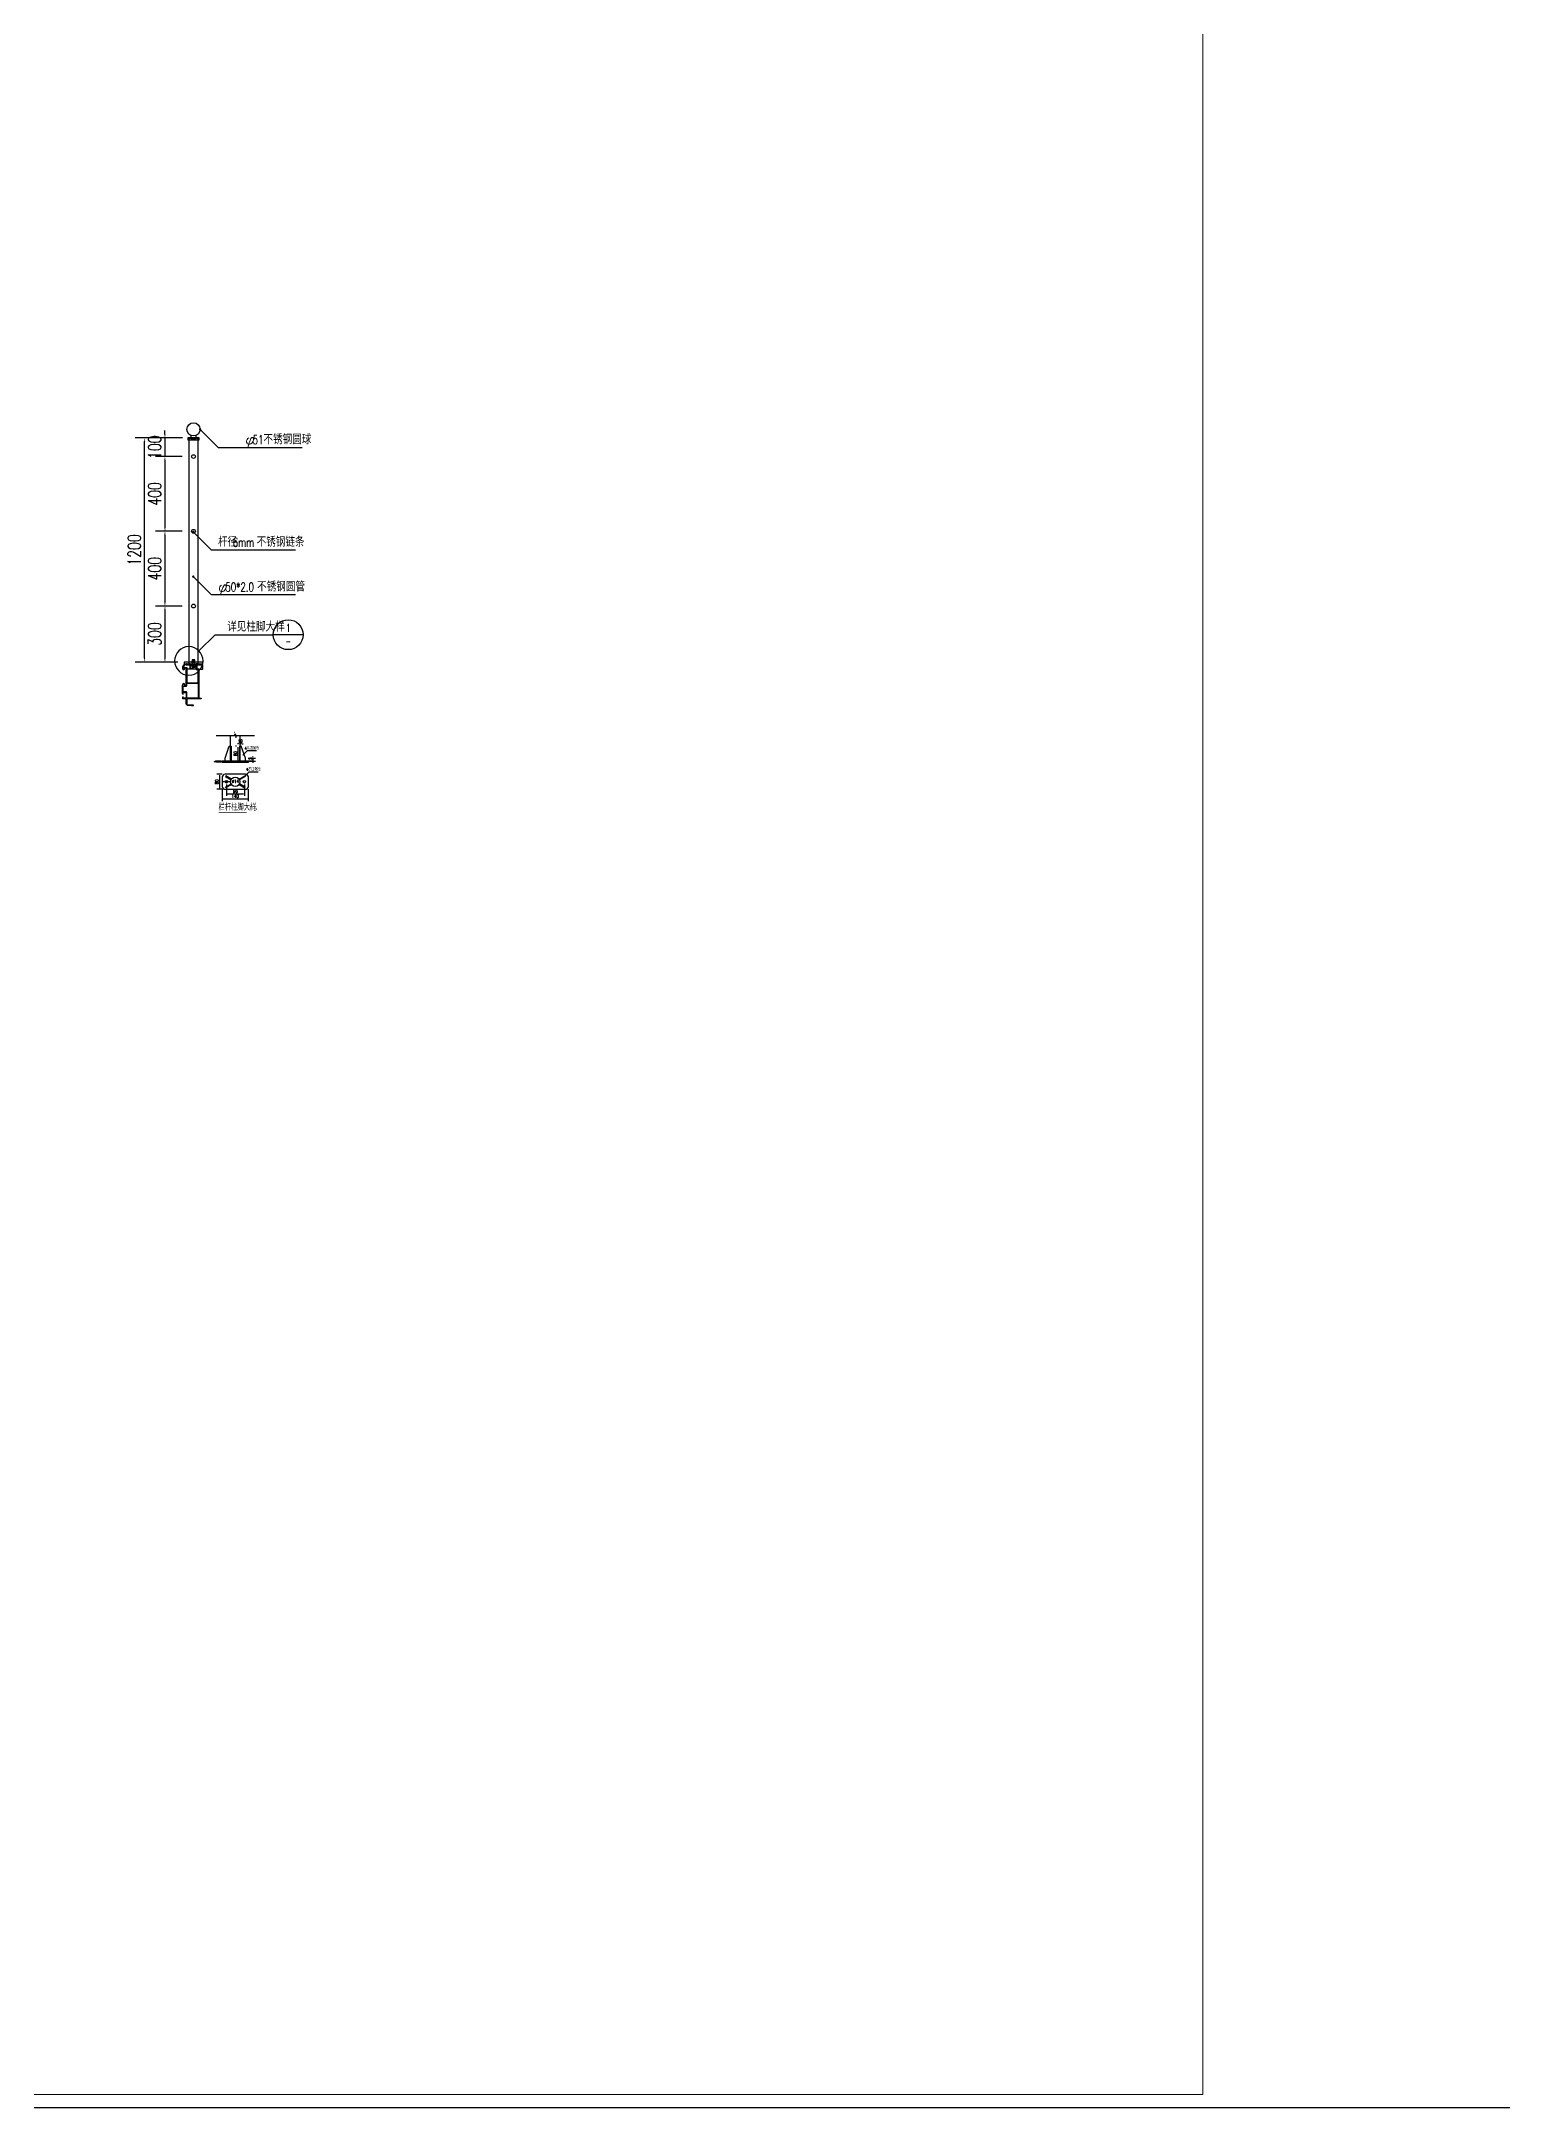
# Model space of a CAD drawing. Extents: x -89702 to 926017, y -610001 to -56924.
# Drawn here: x 573840 to 581662, y -380806 to -369744 of the extents above; entities that cross this region are included whole.
import ezdxf
from ezdxf.enums import TextEntityAlignment as Align

# ---------------------------------------------------------------- set-up
doc = ezdxf.new("R2010")
doc.units = 0
doc.header["$LTSCALE"] = 10
doc.header["$MEASUREMENT"] = 0
for name, color, linetype in [('DIM_IDEN', 3, 'Continuous'), ('DIM_LEAD', 3, 'Continuous'), ('DIM_SYMB', 3, 'Continuous'), ('L-构造线', 6, 'Continuous'), ('PUB_TEXT', 7, 'Continuous'), ('W-PLASTIC_RAILINGS塑木栏杆', 6, 'Continuous'), ('W-STEEL_FRAME钢架', 3, 'Continuous'), ('WINDOW', 4, 'Continuous')]:
    doc.layers.add(name, color=color, linetype=linetype)
doc.layers.add('文字标注', color=7, linetype='Continuous', lineweight=18)
doc.styles.add('_TCH_DIM', font='SIMPLEX', dxfattribs={"bigfont": 'GBCBIG'})
doc.styles.add('_TCH_LABEL', font='COMPLEX', dxfattribs={"bigfont": 'GBCBIG'})
doc.styles.get("Standard").update_dxf_attribs({"font": 'gbenor.shx', "bigfont": 'gbcbig.shx'})
doc.styles.add('STANDARD_T3', font='simplex.shx', dxfattribs={"width": 0.7, "bigfont": 'gbcbig.shx'})
doc.dimstyles.new('W&&1', dxfattribs={"dimtxt": 3.5, "dimasz": 1, "dimexe": 2.5, "dimexo": 3, "dimgap": 1, "dimtad": 1, "dimdec": 0, "dimzin": 0, "dimdsep": 46, "dimtxsty": 'STANDARD_T3', "dimcen": 0.09, "dimclrd": 1, "dimclre": 1, "dimclrt": 7, "dimazin": 2, "dimtfac": 1, "dimtdec": 0, "dimtix": 1, "dimtmove": 2, "dimatfit": 3, "dimfxl": 0, "dimtolj": 1, "dimtzin": 0, "dimarcsym": 0})
doc.dimstyles.new('W&&20', dxfattribs={"dimtxt": 70, "dimasz": 20, "dimexe": 50, "dimexo": 60, "dimgap": 20, "dimtad": 1, "dimdec": 0, "dimzin": 0, "dimdsep": 46, "dimtxsty": 'STANDARD_T3', "dimcen": 0.09, "dimclrd": 1, "dimclre": 1, "dimclrt": 7, "dimazin": 2, "dimtfac": 1, "dimtdec": 0, "dimtix": 1, "dimtmove": 2, "dimatfit": 3, "dimfxl": 0, "dimtolj": 1, "dimtzin": 0, "dimarcsym": 0})
doc.dimstyles.new('W&&5', dxfattribs={"dimtxt": 17.5, "dimasz": 5, "dimexe": 12.5, "dimexo": 15, "dimgap": 5, "dimtad": 1, "dimdec": 0, "dimzin": 0, "dimdsep": 46, "dimtxsty": 'STANDARD_T3', "dimcen": 0.09, "dimclrd": 1, "dimclre": 1, "dimclrt": 7, "dimazin": 2, "dimtfac": 1, "dimtdec": 0, "dimtix": 1, "dimtmove": 2, "dimatfit": 3, "dimfxl": 0, "dimtolj": 1, "dimtzin": 0, "dimarcsym": 0})

# ---------------------------------------------------------------- blocks, each defined once
blk = doc.blocks.new('*D1926')
at = {"color": 1, "lineweight": -2, "transparency": 16777216}
for p, q in [((574805, -373597), (574773, -373597)), ((574805, -373602), (574773, -373602)), ((574775, -373596), (574775, -373595)), ((574775, -373597), (574775, -373602)), ((574775, -373603), (574775, -373604))]:
    blk.add_line(p, q, dxfattribs=at)
at = {"color": 1, "transparency": 16777216}
for points in [[(574775, -373596), (574775, -373596), (574775, -373597)], [(574775, -373603), (574775, -373603), (574775, -373602)]]:
    blk.add_solid(points, dxfattribs=at)
at = {"layer": 'Defpoints', "color": 0, "transparency": 16777216}
for p in [(574775, -373602), (574808, -373597), (574808, -373602)]:
    blk.add_point(p, dxfattribs=at)
at = {"color": 7, "transparency": 16777216, "insert": (574770, -373600), "char_height": 8, "attachment_point": 5, "rotation": 90, "style": 'STANDARD_T3'}
blk.add_mtext('\\A1;5', dxfattribs=at)
blk = doc.blocks.new('*D1927')
at = {"color": 1, "lineweight": -2, "transparency": 16777216}
for p, q in [((574831, -373723), (574831, -373784)), ((574836, -373772), (574922, -373772)), ((574927, -373723), (574927, -373784))]:
    blk.add_line(p, q, dxfattribs=at)
at = {"color": 1, "transparency": 16777216}
for points in [[(574836, -373771), (574836, -373773), (574831, -373772)], [(574922, -373771), (574922, -373773), (574927, -373772)]]:
    blk.add_solid(points, dxfattribs=at)
at = {"layer": 'Defpoints', "color": 0, "transparency": 16777216}
for p in [(574831, -373708), (574927, -373708), (574927, -373772)]:
    blk.add_point(p, dxfattribs=at)
at = {"color": 7, "transparency": 16777216, "insert": (574879, -373758), "char_height": 17.5, "attachment_point": 5, "style": 'STANDARD_T3'}
blk.add_mtext('\\A1;96', dxfattribs=at)
blk = doc.blocks.new('*D1924')
at = {"layer": 'Defpoints', "color": 0, "transparency": 16777216}
for p in [(574393, -371867), (574625, -371867), (574604, -373067)]:
    blk.add_point(p, dxfattribs=at)
at = {"layer": 'W-STEEL_FRAME钢架', "color": 1, "lineweight": -2, "transparency": 16777216}
for p, q in [((574565, -371867), (574343, -371867)), ((574393, -373047), (574393, -371887)), ((574544, -373067), (574343, -373067))]:
    blk.add_line(p, q, dxfattribs=at)
at = {"layer": 'W-STEEL_FRAME钢架', "color": 1, "transparency": 16777216}
for points in [[(574390, -371887), (574396, -371887), (574393, -371867)], [(574390, -373047), (574396, -373047), (574393, -373067)]]:
    blk.add_solid(points, dxfattribs=at)
at = {"layer": 'W-STEEL_FRAME钢架', "color": 7, "transparency": 16777216, "insert": (574338, -372467), "char_height": 70, "attachment_point": 5, "rotation": 90, "style": 'STANDARD_T3'}
blk.add_mtext('\\A1;1200', dxfattribs=at)
blk = doc.blocks.new('*D1928')
at = {"layer": 'Defpoints', "color": 0, "transparency": 16777216}
for p in [(574655, -371867), (574502, -371967), (574654, -371967)]:
    blk.add_point(p, dxfattribs=at)
at = {"layer": 'W-STEEL_FRAME钢架', "color": 1, "lineweight": -2, "transparency": 16777216}
for p, q in [((574595, -371867), (574452, -371867)), ((574502, -371847), (574502, -371827)), ((574502, -371867), (574502, -371967)), ((574594, -371967), (574452, -371967)), ((574502, -371987), (574502, -372007))]:
    blk.add_line(p, q, dxfattribs=at)
at = {"layer": 'W-STEEL_FRAME钢架', "color": 1, "transparency": 16777216}
for points in [[(574498, -371847), (574505, -371847), (574502, -371867)], [(574498, -371987), (574505, -371987), (574502, -371967)]]:
    blk.add_solid(points, dxfattribs=at)
at = {"layer": 'W-STEEL_FRAME钢架', "color": 7, "transparency": 16777216, "insert": (574447, -371917), "char_height": 70, "attachment_point": 5, "rotation": 90, "style": 'STANDARD_T3'}
blk.add_mtext('\\A1;100', dxfattribs=at)
blk = doc.blocks.new('*D1929')
at = {"layer": 'Defpoints', "color": 0, "linetype": 'ByBlock', "transparency": 16777216}
for p in [(574654, -371967), (574502, -372367), (574654, -372367)]:
    blk.add_point(p, dxfattribs=at)
at = {"layer": 'W-STEEL_FRAME钢架', "color": 1, "linetype": 'ByBlock', "lineweight": -2, "transparency": 16777216}
for p, q in [((574594, -371967), (574452, -371967)), ((574502, -371987), (574502, -372347)), ((574594, -372367), (574452, -372367))]:
    blk.add_line(p, q, dxfattribs=at)
at = {"layer": 'W-STEEL_FRAME钢架', "color": 1, "linetype": 'ByBlock', "transparency": 16777216}
for points in [[(574498, -371987), (574505, -371987), (574502, -371967)], [(574498, -372347), (574505, -372347), (574502, -372367)]]:
    blk.add_solid(points, dxfattribs=at)
at = {"layer": 'W-STEEL_FRAME钢架', "color": 7, "linetype": 'ByBlock', "transparency": 16777216, "insert": (574447, -372167), "char_height": 70, "attachment_point": 5, "rotation": 90, "style": 'STANDARD_T3'}
blk.add_mtext('\\A1;400', dxfattribs=at)
blk = doc.blocks.new('*D1930')
at = {"layer": 'Defpoints', "color": 0, "linetype": 'ByBlock', "transparency": 16777216}
for p in [(574654, -372367), (574502, -372767), (574654, -372767)]:
    blk.add_point(p, dxfattribs=at)
at = {"layer": 'W-STEEL_FRAME钢架', "color": 1, "linetype": 'ByBlock', "lineweight": -2, "transparency": 16777216}
for p, q in [((574594, -372367), (574452, -372367)), ((574502, -372387), (574502, -372747)), ((574594, -372767), (574452, -372767))]:
    blk.add_line(p, q, dxfattribs=at)
at = {"layer": 'W-STEEL_FRAME钢架', "color": 1, "linetype": 'ByBlock', "transparency": 16777216}
for points in [[(574498, -372387), (574505, -372387), (574502, -372367)], [(574498, -372747), (574505, -372747), (574502, -372767)]]:
    blk.add_solid(points, dxfattribs=at)
at = {"layer": 'W-STEEL_FRAME钢架', "color": 7, "linetype": 'ByBlock', "transparency": 16777216, "insert": (574447, -372567), "char_height": 70, "attachment_point": 5, "rotation": 90, "style": 'STANDARD_T3'}
blk.add_mtext('\\A1;400', dxfattribs=at)
blk = doc.blocks.new('*D1931')
at = {"layer": 'Defpoints', "color": 0, "linetype": 'ByBlock', "transparency": 16777216}
for p in [(574654, -372767), (574502, -373067), (574630, -373067)]:
    blk.add_point(p, dxfattribs=at)
at = {"layer": 'W-STEEL_FRAME钢架', "color": 1, "linetype": 'ByBlock', "lineweight": -2, "transparency": 16777216}
for p, q in [((574594, -372767), (574452, -372767)), ((574502, -372787), (574502, -373047)), ((574570, -373067), (574452, -373067))]:
    blk.add_line(p, q, dxfattribs=at)
at = {"layer": 'W-STEEL_FRAME钢架', "color": 1, "linetype": 'ByBlock', "transparency": 16777216}
for points in [[(574498, -372787), (574505, -372787), (574502, -372767)], [(574498, -373047), (574505, -373047), (574502, -373067)]]:
    blk.add_solid(points, dxfattribs=at)
at = {"layer": 'W-STEEL_FRAME钢架', "color": 7, "linetype": 'ByBlock', "transparency": 16777216, "insert": (574447, -372917), "char_height": 70, "attachment_point": 5, "rotation": 90, "style": 'STANDARD_T3'}
blk.add_mtext('\\A1;300', dxfattribs=at)
blk = doc.blocks.new('*D1932')
at = {"color": 1, "lineweight": -2, "transparency": 16777216}
for p, q in [((574808, -373748), (574808, -373811)), ((574948, -373748), (574948, -373811)), ((574813, -373799), (574943, -373799))]:
    blk.add_line(p, q, dxfattribs=at)
at = {"color": 1, "transparency": 16777216}
for points in [[(574813, -373798), (574813, -373800), (574808, -373799)], [(574943, -373798), (574943, -373800), (574948, -373799)]]:
    blk.add_solid(points, dxfattribs=at)
at = {"layer": 'Defpoints', "color": 0, "transparency": 16777216}
for p in [(574808, -373733), (574948, -373733), (574948, -373799)]:
    blk.add_point(p, dxfattribs=at)
at = {"color": 7, "transparency": 16777216, "insert": (574878, -373785), "char_height": 17.5, "attachment_point": 5, "style": 'STANDARD_T3'}
blk.add_mtext('\\A1;140', dxfattribs=at)
blk = doc.blocks.new('*D1933')
at = {"color": 1, "lineweight": -2, "transparency": 16777216}
for p, q in [((574808, -373668), (574780, -373668)), ((574793, -373673), (574793, -373743)), ((574808, -373748), (574780, -373748))]:
    blk.add_line(p, q, dxfattribs=at)
at = {"color": 1, "transparency": 16777216}
for points in [[(574792, -373673), (574794, -373673), (574793, -373668)], [(574792, -373743), (574794, -373743), (574793, -373748)]]:
    blk.add_solid(points, dxfattribs=at)
at = {"layer": 'Defpoints', "color": 0, "transparency": 16777216}
for p in [(574823, -373668), (574793, -373748), (574823, -373748)]:
    blk.add_point(p, dxfattribs=at)
at = {"color": 7, "transparency": 16777216, "insert": (574779, -373708), "char_height": 17.5, "attachment_point": 5, "rotation": 90, "style": 'STANDARD_T3'}
blk.add_mtext('\\A1;80', dxfattribs=at)
blk = doc.blocks.new('*D1934')
at = {"color": 1, "lineweight": -2, "transparency": 16777216}
for p, q in [((574819, -373708), (574814, -373708)), ((574824, -373708), (574838, -373707)), ((574843, -373707), (574848, -373707))]:
    blk.add_line(p, q, dxfattribs=at)
at = {"color": 1, "transparency": 16777216}
for points in [[(574819, -373707), (574819, -373709), (574824, -373708)], [(574843, -373706), (574843, -373708), (574838, -373707)]]:
    blk.add_solid(points, dxfattribs=at)
at = {"layer": 'Defpoints', "color": 0, "transparency": 16777216}
for p in [(574824, -373708), (574838, -373707)]:
    blk.add_point(p, dxfattribs=at)
at = {"color": 7, "transparency": 16777216, "insert": (574879, -373706), "char_height": 17.5, "attachment_point": 5, "rotation": 1.4315, "style": 'STANDARD_T3'}
blk.add_mtext('\\A1;∅14', dxfattribs=at)
blk = doc.blocks.new('*D1935')
at = {"color": 1, "lineweight": -2, "transparency": 16777216}
for p, q in [((574895, -373505), (574890, -373505)), ((574900, -373502), (574900, -373492)), ((574900, -373505), (574910, -373505)), ((574910, -373502), (574910, -373492)), ((574915, -373505), (574920, -373505))]:
    blk.add_line(p, q, dxfattribs=at)
at = {"color": 1, "transparency": 16777216}
for points in [[(574895, -373504), (574895, -373505), (574900, -373505)], [(574915, -373504), (574915, -373505), (574910, -373505)]]:
    blk.add_solid(points, dxfattribs=at)
at = {"layer": 'Defpoints', "color": 0, "transparency": 16777216}
for p in [(574900, -373517), (574910, -373505), (574910, -373517)]:
    blk.add_point(p, dxfattribs=at)
at = {"color": 7, "transparency": 16777216, "insert": (574905, -373491), "char_height": 17.5, "attachment_point": 5, "style": 'STANDARD_T3'}
blk.add_mtext('\\A1;10', dxfattribs=at)
blk = doc.blocks.new('*D1936')
at = {"color": 1, "lineweight": -2, "transparency": 16777216}
for p, q in [((574947, -373582), (574986, -373582)), ((574947, -373597), (574986, -373597)), ((574973, -373577), (574973, -373572)), ((574973, -373582), (574973, -373597)), ((574973, -373602), (574973, -373607))]:
    blk.add_line(p, q, dxfattribs=at)
at = {"color": 1, "transparency": 16777216}
for points in [[(574972, -373577), (574974, -373577), (574973, -373582)], [(574972, -373602), (574974, -373602), (574973, -373597)]]:
    blk.add_solid(points, dxfattribs=at)
at = {"layer": 'Defpoints', "color": 0, "transparency": 16777216}
for p in [(574932, -373582), (574932, -373597), (574973, -373597)]:
    blk.add_point(p, dxfattribs=at)
at = {"color": 7, "transparency": 16777216, "insert": (574959, -373590), "char_height": 17.5, "attachment_point": 5, "rotation": 90, "style": 'STANDARD_T3'}
blk.add_mtext('\\A1;15', dxfattribs=at)
blk = doc.blocks.new('*D1937')
at = {"color": 1, "lineweight": -2, "transparency": 16777216}
for p, q in [((574885, -373517), (574880, -373517)), ((574892, -373522), (574892, -373592)), ((574885, -373597), (574880, -373597))]:
    blk.add_line(p, q, dxfattribs=at)
at = {"color": 1, "transparency": 16777216}
for points in [[(574892, -373522), (574893, -373522), (574892, -373517)], [(574892, -373592), (574893, -373592), (574892, -373597)]]:
    blk.add_solid(points, dxfattribs=at)
at = {"layer": 'Defpoints', "color": 0, "transparency": 16777216}
for p in [(574900, -373517), (574892, -373597), (574900, -373597)]:
    blk.add_point(p, dxfattribs=at)
at = {"color": 7, "transparency": 16777216, "insert": (574879, -373557), "char_height": 17.5, "attachment_point": 5, "rotation": 90, "style": 'STANDARD_T3'}
blk.add_mtext('\\A1;80', dxfattribs=at)

msp = doc.modelspace()

# ---------------------------------------------------------------- linework, layer by layer
at = {"color": 3, "lineweight": -3}
for p, q in [((574615.1, -373144.5), (574615.1, -373101.4)), ((574620.6, -373102.4), (574633.2, -373102.4)), ((574631.6, -373077.8), (574631.9, -373077.3)), ((574633, -373077.3), (574633.3, -373077.8)), ((574633.6, -373077.8), (574633.9, -373077.3)), ((574635.6, -373077.8), (574635.9, -373077.3)), ((574636.1, -373077.3), (574641.2, -373077.3)), ((574636.1, -373077.3), (574637.9, -373077.3)), ((574646.7, -373079.8), (574646.7, -373084.1)), ((574660.8, -373084.1), (574660.8, -373079.8)), ((574666.3, -373077.3), (574671.4, -373077.3)), ((574679.9, -373077.8), (574679.6, -373077.3)), ((574681.9, -373077.8), (574681.6, -373077.3)), ((574682.5, -373077.3), (574682.2, -373077.8)), ((574683.4, -373106.9), (574683.4, -373144.5)), ((574683.9, -373077.8), (574683.6, -373077.3)), ((574686.7, -373077.3), (574689, -373077.3)), ((574596, -373210), (574596, -373191.1)), ((574683.4, -373211.1), (574683.4, -373260.5))]:
    msp.add_line(p, q, dxfattribs=at)
for points in [[(574616.1, -373077.3, 0.4142136), (574596, -373097.4), (574596, -373099)], [(574600.1, -373096.3), (574600.1, -373096.3), (574616.6, -373096.3, -0.4142136), (574618.6, -373098.3), (574618.6, -373100.4, 0.4139088), (574620.6, -373102.4)], [(574613.1, -373099.4), (574606.2, -373099.4, 0.3624885), (574605.2, -373100.2), (574603.8, -373107.6)], [(574616.1, -373081.3), (574616.1, -373081.3), (574632.2, -373081.3, -0.4142136), (574635.2, -373084.3), (574635.2, -373100.4, -0.4145184), (574633.2, -373102.4)], [(574620.8, -373077.3, -0.1989124), (574621, -373077.3), (574621.3, -373077.8)], [(574621.6, -373077.8), (574621.9, -373077.3, -0.1989124), (574622, -373077.3), (574622.9, -373077.3, -0.1989124), (574623, -373077.3), (574623.3, -373077.8)], [(574623.6, -373077.8), (574623.9, -373077.3, -0.1989124), (574624, -373077.3), (574624.9, -373077.3, -0.1989124), (574625, -373077.3), (574625.3, -373077.8)], [(574625.6, -373077.8), (574625.9, -373077.3, -0.1989124), (574626, -373077.3), (574626.9, -373077.3, -0.1989124), (574627, -373077.3), (574627.3, -373077.8)], [(574627.6, -373077.8), (574627.9, -373077.3, -0.1989124), (574628, -373077.3), (574628.9, -373077.3, -0.1989124), (574629, -373077.3), (574629.3, -373077.8)], [(574629.6, -373077.8), (574629.9, -373077.3, -0.1989124), (574630, -373077.3), (574630.9, -373077.3, -0.1989124), (574631, -373077.3), (574631.3, -373077.8)], [(574631.9, -373077.3, -0.1989124), (574632.1, -373077.3), (574632.9, -373077.3)], [(574634.1, -373077.3), (574634.9, -373077.3, -0.1989124), (574635, -373077.3), (574635.3, -373077.8)], [(574653.2, -373102.4), (574639.7, -373102.4, -0.4142136), (574638.7, -373101.4), (574638.7, -373085.3, -0.4142136), (574639.7, -373084.3), (574646.5, -373084.3)], [(574654.3, -373102.4, 0.1989124), (574654.2, -373102.4), (574653.9, -373102.7, -0.4142136), (574653.6, -373102.7), (574653.3, -373102.4, 0.1989124), (574653.2, -373102.4)], [(574654.3, -373102.4), (574667.8, -373102.4, 0.4142136), (574668.8, -373101.4), (574668.8, -373085.3, 0.4142136), (574667.8, -373084.3), (574661, -373084.3)], [(574671.9, -373077.8), (574671.6, -373077.3, 0.1989124), (574671.4, -373077.3), (574669.6, -373077.3)], [(574673.9, -373077.8), (574673.6, -373077.3, 0.1989124), (574673.4, -373077.3), (574672.6, -373077.3, 0.1989124), (574672.5, -373077.3), (574672.2, -373077.8)], [(574683.4, -373106.9, 0.4142136), (574682.4, -373105.9), (574673.3, -373105.9, -0.4142136), (574672.3, -373104.9), (574672.3, -373081.3, -0.4142136), (574673.3, -373080.3)], [(574696.4, -373079.8), (574696.4, -373080.1, -0.4142136), (574696.2, -373080.3), (574673.3, -373080.3)], [(574675.9, -373077.8), (574675.6, -373077.3, 0.1989124), (574675.4, -373077.3), (574674.6, -373077.3, 0.1989124), (574674.5, -373077.3), (574674.2, -373077.8)], [(574677.9, -373077.8), (574677.6, -373077.3, 0.1989124), (574677.5, -373077.3), (574676.6, -373077.3, 0.1989124), (574676.5, -373077.3), (574676.2, -373077.8)], [(574679.5, -373077.3), (574678.6, -373077.3, 0.1989124), (574678.5, -373077.3), (574678.2, -373077.8)], [(574681.5, -373077.3), (574680.6, -373077.3, 0.1989124), (574680.5, -373077.3), (574680.2, -373077.8)], [(574683.5, -373077.3), (574682.6, -373077.3, 0.1989124), (574682.5, -373077.3)], [(574685.9, -373077.8), (574685.6, -373077.3, 0.1989124), (574685.5, -373077.3), (574684.6, -373077.3, 0.1989124), (574684.5, -373077.3), (574684.2, -373077.8)], [(574686.7, -373077.3, 0.1989124), (574686.5, -373077.3), (574686.2, -373077.8)], [(574596, -373210, 0.1989124), (574596.1, -373210.1), (574596.4, -373210.4, -0.4142136), (574596.4, -373210.7), (574596.1, -373211, 0.1989124), (574596, -373211.1)], [(574600, -373238.2), (574600, -373231.4, -0.4142136), (574601, -373230.4), (574614.1, -373230.4, -0.4142136), (574615.1, -373231.4), (574615.1, -373244.9, 0.1989124), (574615.2, -373245), (574615.5, -373245.3, -0.4142136), (574615.5, -373245.6), (574615.2, -373245.9, 0.1989124), (574615.1, -373246), (574615.1, -373259.5, -0.4142136), (574614.1, -373260.5), (574601, -373260.5, -0.4142136), (574600, -373259.5), (574600, -373252.7)], [(574602.7, -373181.7, -0.4035353), (574603.8, -373182.5), (574605.2, -373189.9, 0.3624885), (574606.2, -373190.7), (574613.1, -373190.7, 0.4142136), (574615.1, -373188.7), (574615.1, -373145.6)], [(574615.1, -373144.5, 0.1989124), (574615.2, -373144.6), (574615.5, -373144.9, -0.4142136), (574615.5, -373145.2), (574615.2, -373145.5, 0.1989124), (574615.1, -373145.6)], [(574683.3, -373144.6), (574683, -373144.9, 0.4142136), (574683, -373145.2), (574683.3, -373145.5, -0.1989124), (574683.4, -373145.6), (574683.4, -373145.6), (574683.4, -373210)], [(574683.4, -373182.5), (574683.4, -373260.5, 2.4142136), (574683.9, -373261), (574695.4, -373261, -0.4142136), (574696.4, -373262), (574696.4, -373263, -0.4142136), (574695.4, -373264)], [(574683.3, -373210.1), (574683, -373210.4, 0.4142136), (574683, -373210.7), (574683.3, -373211)], [(574596, -373235.9, 0.4142136), (574598.5, -373238.4), (574599.8, -373238.4, 0.4142136), (574600, -373238.2)], [(574596, -373258), (574596, -373262, 0.4142136), (574598, -373264)], [(574627.1, -373300.2, -0.4142136), (574615.1, -373288.1), (574615.1, -373266, 0.4142136), (574613.1, -373264), (574598, -373264)], [(574600, -373252.7, 0.4142136), (574599.8, -373252.5), (574598.5, -373252.5)], [(574695.4, -373264), (574620.1, -373264, 0.4142136), (574618.1, -373266), (574618.1, -373288.1, 0.4142136), (574627.1, -373297.2)], [(574643.8, -373300.1), (574644.1, -373299.8, -0.4142136), (574644.3, -373299.8), (574644.7, -373300.1, 0.1989124), (574644.8, -373300.2), (574653.2, -373300.2, 0.4142136), (574654.2, -373299.2), (574654.2, -373298.2, 0.4142136), (574653.2, -373297.2), (574627.1, -373297.2)], [(574643.8, -373300.1, -0.1989124), (574643.6, -373300.2), (574627.1, -373300.2)]]:
    msp.add_lwpolyline(points, format="xyb", dxfattribs=at)
for points in [[(574616.1, -373077.3), (574620.8, -373077.3), (574618.5, -373077.3)], [(574596, -373235.9), (574596, -373225.5), (574596, -373211.1)]]:
    msp.add_lwpolyline(points, dxfattribs=at)
for points in [[(574671.8, -373109.4, -0.356394), (574668.9, -373107, 0.356394), (574666.9, -373105.4), (574621.6, -373105.4, 0.4142136), (574618.6, -373108.4), (574618.6, -373175.7, 0.4142136), (574620.6, -373177.7), (574676.8, -373177.7, 0.4142136), (574679.9, -373174.7), (574679.9, -373112.4, 0.4142136), (574676.8, -373109.4)], [(574679.9, -373257.5, -0.4142136), (574676.8, -373260.5), (574621.6, -373260.5, -0.4142136), (574618.6, -373257.5), (574618.6, -373229.9, 0.4142136), (574615.6, -373226.9), (574602.5, -373226.9, -0.4142136), (574599.5, -373223.9), (574599.5, -373198.3, -0.4142136), (574602.5, -373195.3), (574615.6, -373195.3, 0.4142136), (574618.6, -373192.2), (574618.6, -373182.7, -0.4142136), (574620.6, -373180.7), (574676.8, -373180.7, -0.4142136), (574679.9, -373183.7)]]:
    msp.add_lwpolyline(points, format="xyb", close=True, dxfattribs=at)
for points in [[(574874.1, -373442.9), (574875.7, -373442.9)], [(574903.2, -373461), (574903.2, -373597.2), (574853.2, -373597.2), (574853.2, -373461)]]:
    msp.add_lwpolyline(points)
for points in [[(574856.3, -373597.2), (574824, -373597.2), (574824, -373582.2), (574846.3, -373517.2), (574856.3, -373517.2)], [(574900.1, -373597.2), (574932.4, -373597.2), (574932.4, -373582.2), (574910.1, -373517.2), (574900.1, -373517.2)], [(574857.5, -373693.7), (574827.2, -373676.2), (574825.2, -373679.7), (574855.5, -373697.2)], [(574898.8, -373693.7), (574929.2, -373676.2), (574931.2, -373679.7), (574900.8, -373697.2)], [(574857.5, -373722.2), (574827.2, -373739.7), (574825.2, -373736.2), (574855.5, -373718.7)], [(574898.8, -373722.2), (574929.2, -373739.7), (574931.2, -373736.2), (574900.8, -373718.7)]]:
    msp.add_lwpolyline(points, close=True)
msp.add_circle((574878.2, -373708), 25)
for centre, radius, start, end in [((574605.9, -373099), 9.88, 179.70936, 251.9861), ((574616.1, -373097.3), 16, 89.81657, 176.44721), ((574602.9, -373107.4), 1, 270, 349.7), ((574613.1, -373101.4), 2.01, 0, 90), ((574621.4, -373077.7), 0.201, 225, 315), ((574623.4, -373077.7), 0.201, 225, 315), ((574625.4, -373077.7), 0.201, 225, 315), ((574627.5, -373077.7), 0.201, 225, 315), ((574629.5, -373077.7), 0.201, 225, 315), ((574631.5, -373077.7), 0.201, 225, 315), ((574632.9, -373077.5), 0.201, 45, 90), ((574633.5, -373077.7), 0.201, 225, 315), ((574634.1, -373077.5), 0.201, 90, 135), ((574635.5, -373077.7), 0.201, 225, 315), ((574636.1, -373077.5), 0.201, 90, 135), ((574641.5, -373083.9), 6.62, 38.30466, 92.80743), ((574646.5, -373084.1), 0.201, 270, 0.27411), ((574666, -373083.9), 6.62, 87.19257, 141.69534), ((574661, -373084.1), 0.201, 180, 270), ((574672, -373077.7), 0.201, 225, 315), ((574674, -373077.7), 0.201, 225, 315), ((574676, -373077.7), 0.201, 225, 315), ((574678, -373077.7), 0.201, 225, 315), ((574679.5, -373077.5), 0.201, 45, 90), ((574680, -373077.7), 0.201, 225, 315), ((574681.5, -373077.5), 0.201, 45, 90), ((574682.1, -373077.7), 0.201, 225, 315), ((574683.5, -373077.5), 0.201, 45, 90), ((574684.1, -373077.7), 0.201, 225, 315), ((574686.1, -373077.7), 0.201, 225, 315), ((574688.5, -373091.1), 13.8, 54.83943, 92.38149), ((574606.1, -373191.2), 10.1, 110.04221, 179.70548), ((574683.2, -373144.5), 0.201, 315, 0), ((574683.2, -373210), 0.201, 315, 0), ((574683.2, -373211.1), 0.201, 360, 45), ((574602.6, -373257.7), 6.62, 128.30466, 182.80743)]:
    msp.add_arc(centre, radius, start, end, dxfattribs=at)
at = {"layer": 'DIM_IDEN'}
for p, q in [((574683.5, -373006.8), (574769.7, -372920.6)), ((574769.7, -372920.6), (575081.6, -372920.6)), ((575241.6, -372920.6), (575081.6, -372920.6))]:
    msp.add_line(p, q, dxfattribs=at)
msp.add_lwpolyline([(574705.8, -373060.8, 1), (574553.3, -373060.8, 1)], format="xyb", close=True, dxfattribs=at)
msp.add_circle((575161.6, -372920.6), 80, dxfattribs=at)
at = {"layer": 'DIM_LEAD'}
for p, q in [((574690, -371821.3), (574786.2, -371917.5)), ((574786.2, -371917.5), (575237, -371917.5)), ((574653.6, -372370.4), (574749.8, -372466.6)), ((574749.8, -372466.6), (575200.6, -372466.6)), ((574653.6, -372609.7), (574749.8, -372706)), ((574749.8, -372706), (575200.6, -372706)), ((574919.4, -373565.6), (574944.1, -373541)), ((574944.1, -373541), (574991.3, -373541)), ((574928, -373679.6), (574952.6, -373654.9)), ((574952.6, -373654.9), (574999.9, -373654.9))]:
    msp.add_line(p, q, dxfattribs=at)
for points, const_width in [([(574687.7, -371819.1, 1), (574692.2, -371823.6, 1)], 6.4), ([(574651.3, -372368.1, 1), (574655.8, -372372.6, 1)], 6.4), ([(574651.3, -372607.5, 1), (574655.8, -372612, 1)], 6.4), ([(574918.7, -373566.3, 1), (574920.2, -373564.9, 1)], 2), ([(574927.3, -373680.3, 1), (574928.7, -373678.9, 1)], 2)]:
    msp.add_lwpolyline(points, format="xyb", close=True, dxfattribs=dict(at, const_width=const_width))
at = {"layer": 'DIM_SYMB'}
msp.add_lwpolyline([(574776.4, -373461), (574873.2, -373461), (574877, -373450.5), (574880.7, -373471.5), (574884.4, -373461), (574981.2, -373461)], dxfattribs=at)
at = {"layer": 'DIM_SYMB', "const_width": 3.5}
msp.add_lwpolyline([(574788.4, -373870.9), (574939.1, -373870.9)], dxfattribs=at)
at = {"layer": 'L-构造线'}
msp.add_lwpolyline([(-6086.7, -56924.3), (818318, -56924.3), (818318, -380806), (-6086.7, -380806)], close=True, dxfattribs=at)
at = {"layer": 'W-PLASTIC_RAILINGS塑木栏杆', "color": 4}
for points in [[(574624.6, -371877.2), (574684.6, -371877.2), (574684.6, -371867.2), (574624.6, -371867.2)], [(574629.6, -373077.3), (574679.6, -373077.3), (574679.6, -371869.3), (574629.6, -371869.3)], [(574604, -373077.3), (574704, -373077.3), (574704, -373067.3), (574604, -373067.3)], [(574644.3, -373067.3), (574663.8, -373067.3), (574663.8, -373065), (574644.3, -373065)], [(574644.3, -373084.3), (574663.8, -373084.3), (574663.8, -373086.6), (574644.3, -373086.6)], [(574647.3, -373065), (574661.2, -373065), (574661.2, -373055.5), (574647.3, -373055.5)], [(574647.3, -373086.6), (574661.2, -373086.6), (574661.2, -373096.2), (574647.3, -373096.2)], [(574649, -373060.8), (574659, -373060.8), (574659, -373084.3), (574649, -373084.3)]]:
    msp.add_lwpolyline(points, close=True, dxfattribs=at)
msp.add_lwpolyline([(574639.6, -371853.4), (574639.6, -371869.3), (574669.6, -371869.3), (574669.6, -371853.4)], dxfattribs=at)
at = {"layer": 'W-PLASTIC_RAILINGS塑木栏杆', "color": 4, "linetype": 'ByBlock'}
msp.add_lwpolyline([(574808.2, -373602.2), (574948.2, -373602.2), (574948.2, -373597.2), (574808.2, -373597.2)], close=True, dxfattribs=at)
msp.add_lwpolyline([(574823.2, -373748), (574933.2, -373748, 0.4142136), (574948.2, -373733), (574948.2, -373683, 0.4142136), (574933.2, -373668), (574823.2, -373668, 0.4142136), (574808.2, -373683), (574808.2, -373733, 0.4142136)], format="xyb", close=True, dxfattribs=at)
at = {"layer": 'W-PLASTIC_RAILINGS塑木栏杆', "color": 4}
for centre, radius in [((574654.6, -371821.3), 35.4), ((574654.4, -371967), 10), ((574654.4, -372367), 10), ((574654.4, -372767), 10)]:
    msp.add_circle(centre, radius, dxfattribs=at)
at = {"layer": 'W-PLASTIC_RAILINGS塑木栏杆', "color": 4, "linetype": 'ByBlock'}
for centre in [(574831.2, -373707.6), (574926.7, -373707.6)]:
    msp.add_circle(centre, 7, dxfattribs=at)
at = {"layer": 'WINDOW', "linetype": 'ByBlock'}
msp.add_lwpolyline([(574672.3, -373105.3), (574703.7, -373105.3), (574703.7, -373083), (574672.3, -373083)], close=True, dxfattribs=at)
at = {"layer": '文字标注', "color": 3}
msp.add_lwpolyline([(580057.4, -380735.1), (557759.4, -380735.1), (557759.4, -361718.7), (580057.4, -361718.7)], close=True, dxfattribs=at)

# ---------------------------------------------------------------- texts
at = {"layer": 'PUB_TEXT', "color": 7, "style": '_TCH_DIM'}
for s, height, p in [('φ', 54, (574932.1, -371900.7)), ('不锈钢圆球', 54.01, (575029, -371900.7)), ('杆径', 54.01, (574785.9, -372449.8)), ('不锈钢链条', 54.01, (574992.6, -372449.8)), ('φ', 54, (574786, -372689.2)), ('不锈钢圆管', 54.01, (574995, -372689.2)), ('详见柱脚大样', 54.01, (574834.9, -372903.7)), ('厚加强板', 16.88, (574938.2, -373535.7)), ('厚加强板', 16.88, (574946.8, -373649.7))]:
    msp.add_text(s, height=height, dxfattribs=at).set_placement(p)
at = {"layer": 'PUB_TEXT', "color": 7, "style": '_TCH_DIM', "width": 0.705882}
for s, height, p in [('51', 47.6, (574971.4, -371900.7)), ('6mm', 47.6, (574864.6, -372449.8)), ('50*2.0', 47.6, (574825.4, -372689.2)), ('4', 14.9, (574928.2, -373535.7)), ('4', 14.9, (574936.8, -373649.7))]:
    msp.add_text(s, height=height, dxfattribs=at).set_placement(p)
at = {"layer": 'PUB_TEXT', "color": 7, "style": '_TCH_LABEL'}
msp.add_text('1', height=42.8, dxfattribs=at).set_placement((575152.4, -372906), (575170.8, -372906), align=Align.FIT)
at = {"layer": 'PUB_TEXT', "color": 7, "style": '_TCH_LABEL', "width": 0.777778}
msp.add_text('-', height=41.8, dxfattribs=at).set_placement((575147.7, -372977.2), (575175.5, -372977.2), align=Align.FIT)
at = {"layer": 'PUB_TEXT', "color": 7}
for s, height, p in [('栏杆柱脚大样', 33.76, (574788.4, -373861.7)), ('1:5', 25, (574953.1, -373861.7))]:
    msp.add_text(s, height=height, dxfattribs=at).set_placement(p)

# ---------------------------------------------------------------- dimensions: what is measured, and where the dimension line sits
dim = msp.add_linear_dim(base=(574892.4, -373597.2), p1=(574900.1, -373517.2), p2=(574900.1, -373597.2), angle=90, dimstyle='W&&5')
dim.commit()
dim.dimension.update_dxf_attribs({"geometry": '*D1937', "text_midpoint": (574878.7, -373557.2)})
dim = msp.add_linear_dim(base=(574910.1, -373504.5), p1=(574900.1, -373517.2), p2=(574910.1, -373517.2), dimstyle='W&&5')
dim.commit()
dim.dimension.update_dxf_attribs({"geometry": '*D1935', "text_midpoint": (574905.1, -373490.8)})
for base, p1, p2, dimstyle, override, picture, middle in [((574775.2, -373602.2), (574808.2, -373597.2), (574808.2, -373602.2), 'W&&1', {"dimtxt": 8}, '*D1926', (574770.2, -373599.7)), ((574792.8, -373748), (574823.2, -373668), (574823.2, -373748), 'W&&5', {"dimfxlon": 1}, '*D1933', (574779.1, -373708)), ((574973.1, -373597.2), (574932.4, -373582.2), (574932.4, -373597.2), 'W&&5', {"dimfxlon": 1}, '*D1936', (574959.4, -373589.7))]:
    dim = msp.add_linear_dim(base=base, p1=p1, p2=p2, angle=90, dimstyle=dimstyle, override=override)
    dim.commit()
    dim.dimension.update_dxf_attribs({"geometry": picture, "text_midpoint": middle})
for base, p1, p2, picture, middle in [((574948.2, -373798.8), (574808.2, -373733), (574948.2, -373733), '*D1932', (574878.2, -373785)), ((574926.7, -373771.9), (574830.7, -373707.6), (574926.7, -373707.6), '*D1927', (574878.7, -373758.2))]:
    dim = msp.add_linear_dim(base=base, p1=p1, p2=p2, dimstyle='W&&5', override={"dimfxlon": 1})
    dim.commit()
    dim.dimension.update_dxf_attribs({"geometry": picture, "text_midpoint": middle})
dim = msp.add_diameter_dim_2p(p1=(574824.2, -373707.8), p2=(574838.2, -373707.4), dimstyle='W&&5')
dim.commit()
dim.dimension.update_dxf_attribs({"geometry": '*D1934', "text_midpoint": (574878.8, -373706.4), "dimtype": 131})
at = {"layer": 'W-STEEL_FRAME钢架'}
for base, p1, p2, picture, middle in [((574392.8, -371867.2), (574604, -373067.3), (574624.6, -371867.2), '*D1924', (574337.8, -372467.2)), ((574501.7, -371967), (574654.6, -371867.2), (574654.4, -371967), '*D1928', (574446.7, -371917.1))]:
    dim = msp.add_linear_dim(base=base, p1=p1, p2=p2, angle=90, dimstyle='W&&20', dxfattribs=at)
    dim.commit()
    dim.dimension.update_dxf_attribs({"geometry": picture, "text_midpoint": middle})
at = {"layer": 'W-STEEL_FRAME钢架', "color": 0, "linetype": 'ByBlock'}
for base, p1, p2, picture, middle in [((574501.7, -372367), (574654.4, -371967), (574654.4, -372367), '*D1929', (574446.7, -372167)), ((574501.7, -372767), (574654.4, -372367), (574654.4, -372767), '*D1930', (574446.7, -372567)), ((574501.7, -373067.3), (574654.4, -372767), (574629.6, -373067.3), '*D1931', (574446.7, -372917.1))]:
    dim = msp.add_linear_dim(base=base, p1=p1, p2=p2, angle=90, dimstyle='W&&20', dxfattribs=at)
    dim.commit()
    dim.dimension.update_dxf_attribs({"geometry": picture, "text_midpoint": middle})

doc.saveas('drawing.dxf')
